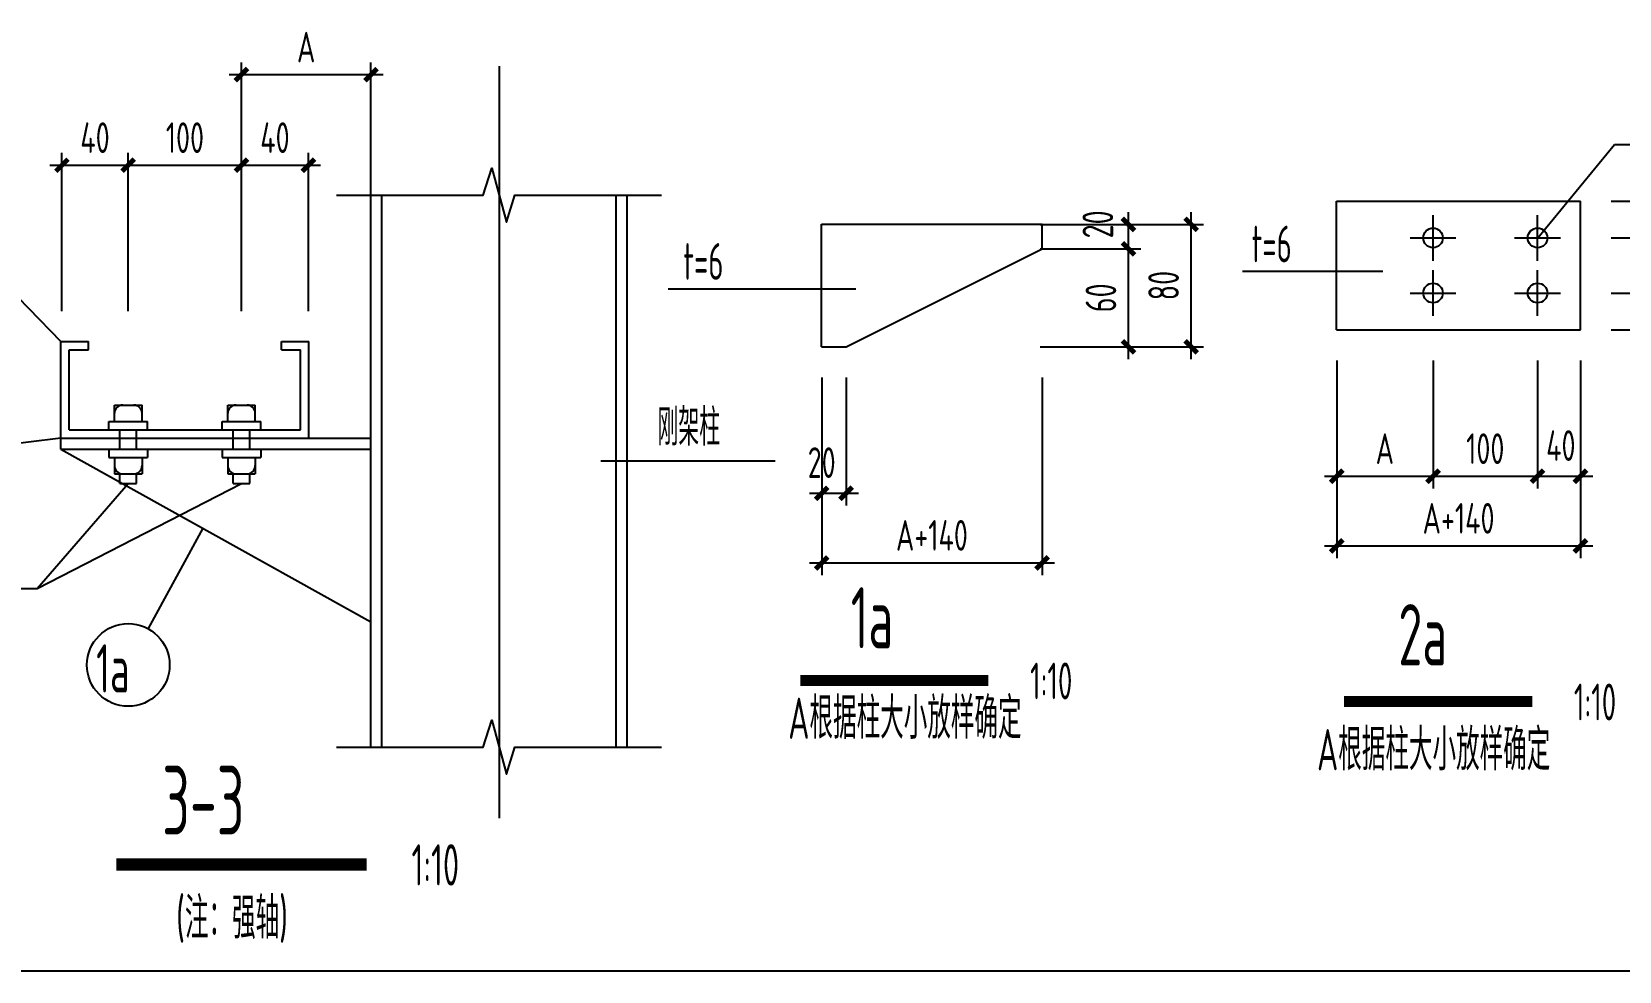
# Model space of a CAD drawing. Extents: x -138012 to 2129925, y -311560 to 0.
# Drawn here: x 1728007 to 1741846, y -181813 to -173620 of the extents above; entities that cross this region are included whole.
import ezdxf

# ---------------------------------------------------------------- set-up
doc = ezdxf.new("R2010")
doc.units = 0
doc.header["$LTSCALE"] = 1000
doc.header["$MEASUREMENT"] = 0
doc.linetypes.add('CENTER2', pattern=[28.575, 19.05, -3.175, 3.175, -3.175])
doc.layers.get('0').update_dxf_attribs({"linetype": 'CONTINUOUS'})
doc.layers.get('Defpoints').update_dxf_attribs({"linetype": 'CONTINUOUS'})
for name, color, linetype in [('AXIS', 3, 'CONTINUOUS'), ('BEAM-CON', 4, 'CONTINUOUS'), ('COLU-CON', 2, 'CONTINUOUS'), ('DIM', 3, 'CONTINUOUS'), ('INTEGRATED', 51, 'CONTINUOUS'), ('TABLE SYMBOLS', 212, 'CONTINUOUS')]:
    doc.layers.add(name, color=color, linetype=linetype)
doc.styles.add('TSSD_Dimension', font='tssdeng.shx', dxfattribs={"width": 0.7, "bigfont": 'hztxt.shx'})
doc.styles.add('TSSD_REIN', font='tssdeng.shx', dxfattribs={"width": 0.7, "bigfont": 'tssdchn.shx'})
doc.dimstyles.new('TSSD_100_100', dxfattribs={"dimtxt": 300, "dimasz": 100, "dimexe": 250, "dimexo": 250, "dimgap": 100, "dimtad": 1, "dimdec": 0, "dimzin": 0, "dimdsep": 46, "dimtxsty": 'TSSD_Dimension', "dimblk": '_TSDBK', "dimcen": 0, "dimclrt": 7, "dimadec": 0, "dimazin": 0, "dimtfac": 1, "dimtdec": 0, "dimtix": 1, "dimtmove": 2, "dimatfit": 3, "dimldrblk": '_TSDBK', "dimfxl": 0, "dimtolj": 1, "dimtzin": 0, "dimarcsym": 0})

# ---------------------------------------------------------------- blocks, each defined once
blk = doc.blocks.new('_ArchTick')
at = {"color": 0, "linetype": 'ByBlock', "const_width": 0.4}
blk.add_lwpolyline([(-0.5, -0.5), (0.5, 0.5)], dxfattribs=at)
blk = doc.blocks.new('*D245')
at = {"layer": 'Defpoints', "color": 0}
for p in [(59102, -76013), (58561, -77454), (59102, -77454)]:
    blk.add_point(p, dxfattribs=at)
at = {"layer": 'DIM', "color": 0, "lineweight": -2}
for p, q in [((58561, -77204), (58561, -75913)), ((59102, -77204), (59102, -75913)), ((58461, -76013), (59202, -76013))]:
    blk.add_line(p, q, dxfattribs=at)
at = {"layer": 'DIM', "color": 0, "lineweight": -2, "xscale": 100, "yscale": 100, "zscale": 100, "rotation": 180}
blk.add_blockref('_ArchTick', (58561, -76013), dxfattribs=at)
at = {"layer": 'DIM', "color": 0, "lineweight": -2, "xscale": 100, "yscale": 100, "zscale": 100}
blk.add_blockref('_ArchTick', (59102, -76013), dxfattribs=at)
at = {"layer": 'DIM', "color": 7, "insert": (58831, -75788), "char_height": 250, "attachment_point": 5, "style": 'TSSD_REIN'}
blk.add_mtext('\\A1;40', dxfattribs=at)
blk = doc.blocks.new('_TSDBK')
blk.add_line((-1, 0), (0, 0))
at = {"const_width": 0.5}
blk.add_lwpolyline([(-0.7, -0.7), (0.7, 0.7)], dxfattribs=at)
blk = doc.blocks.new('*D246')
at = {"layer": 'Defpoints', "color": 0}
for p in [(60027, -76013), (59102, -77454), (60027, -77454)]:
    blk.add_point(p, dxfattribs=at)
at = {"layer": 'DIM', "color": 0, "lineweight": -2}
for p, q in [((59102, -77204), (59102, -75913)), ((60027, -77204), (60027, -75913)), ((59002, -76013), (60127, -76013))]:
    blk.add_line(p, q, dxfattribs=at)
at = {"layer": 'DIM', "color": 0, "lineweight": -2, "xscale": 100, "yscale": 100, "zscale": 100, "rotation": 180}
blk.add_blockref('_ArchTick', (59102, -76013), dxfattribs=at)
at = {"layer": 'DIM', "color": 0, "lineweight": -2, "xscale": 100, "yscale": 100, "zscale": 100}
blk.add_blockref('_ArchTick', (60027, -76013), dxfattribs=at)
at = {"layer": 'DIM', "color": 7, "insert": (59565, -75788), "char_height": 250, "attachment_point": 5, "style": 'TSSD_REIN'}
blk.add_mtext('\\A1;100', dxfattribs=at)
blk = doc.blocks.new('*D247')
at = {"layer": 'Defpoints', "color": 0}
for p in [(60573, -76013), (60027, -77454), (60573, -77454)]:
    blk.add_point(p, dxfattribs=at)
at = {"layer": 'DIM', "color": 0, "lineweight": -2}
for p, q in [((60027, -77204), (60027, -75913)), ((60573, -77204), (60573, -75913)), ((59927, -76013), (60673, -76013))]:
    blk.add_line(p, q, dxfattribs=at)
at = {"layer": 'DIM', "color": 0, "lineweight": -2, "xscale": 100, "yscale": 100, "zscale": 100, "rotation": 180}
blk.add_blockref('_ArchTick', (60027, -76013), dxfattribs=at)
at = {"layer": 'DIM', "color": 0, "lineweight": -2, "xscale": 100, "yscale": 100, "zscale": 100}
blk.add_blockref('_ArchTick', (60573, -76013), dxfattribs=at)
at = {"layer": 'DIM', "color": 7, "insert": (60300, -75788), "char_height": 250, "attachment_point": 5, "style": 'TSSD_REIN'}
blk.add_mtext('\\A1;40', dxfattribs=at)
blk = doc.blocks.new('*D248')
at = {"layer": 'Defpoints', "color": 0}
for p in [(61084, -75273), (60027, -76714), (61084, -76714)]:
    blk.add_point(p, dxfattribs=at)
at = {"layer": 'DIM', "color": 0, "lineweight": -2}
for p, q in [((60027, -76464), (60027, -75173)), ((61084, -76464), (61084, -75173)), ((59927, -75273), (61184, -75273))]:
    blk.add_line(p, q, dxfattribs=at)
at = {"layer": 'DIM', "color": 0, "lineweight": -2, "xscale": 100, "yscale": 100, "zscale": 100, "rotation": 180}
blk.add_blockref('_ArchTick', (60027, -75273), dxfattribs=at)
at = {"layer": 'DIM', "color": 0, "lineweight": -2, "xscale": 100, "yscale": 100, "zscale": 100}
blk.add_blockref('_ArchTick', (61084, -75273), dxfattribs=at)
at = {"layer": 'DIM', "color": 7, "insert": (60555, -75048), "char_height": 250, "attachment_point": 5, "style": 'TSSD_REIN'}
blk.add_mtext('\\A1;A', dxfattribs=at)
blk = doc.blocks.new('*D249')
at = {"layer": 'Defpoints', "color": 0}
for p in [(66298, -76696), (67269, -76696), (66298, -77496)]:
    blk.add_point(p, dxfattribs=at)
at = {"layer": 'DIM', "color": 0, "lineweight": -2}
for p, q in [((67269, -77596), (67269, -76596)), ((66548, -76696), (67369, -76696)), ((66548, -77496), (67369, -77496))]:
    blk.add_line(p, q, dxfattribs=at)
at = {"layer": 'DIM', "color": 0, "lineweight": -2, "xscale": 100, "yscale": 100, "zscale": 100}
for p, rotation in [((67269, -76696), 90), ((67269, -77496), 270)]:
    blk.add_blockref('_ArchTick', p, dxfattribs=dict(at, rotation=rotation))
at = {"layer": 'DIM', "color": 7, "insert": (67044, -77096), "char_height": 250, "attachment_point": 5, "rotation": 90, "style": 'TSSD_REIN'}
blk.add_mtext('\\A1;60', dxfattribs=at)
blk = doc.blocks.new('*D250')
at = {"layer": 'Defpoints', "color": 0}
for p in [(66298, -76496), (67269, -76496), (66298, -76696)]:
    blk.add_point(p, dxfattribs=at)
at = {"layer": 'DIM', "color": 0, "lineweight": -2}
for p, q in [((67269, -76796), (67269, -76396)), ((66548, -76496), (67369, -76496)), ((66548, -76696), (67369, -76696))]:
    blk.add_line(p, q, dxfattribs=at)
at = {"layer": 'DIM', "color": 0, "lineweight": -2, "xscale": 100, "yscale": 100, "zscale": 100}
for p, rotation in [((67269, -76496), 90), ((67269, -76696), 270)]:
    blk.add_blockref('_ArchTick', p, dxfattribs=dict(at, rotation=rotation))
at = {"layer": 'DIM', "color": 7, "insert": (67019, -76496), "char_height": 250, "attachment_point": 5, "rotation": 90, "style": 'TSSD_REIN'}
blk.add_mtext('\\A1;20', dxfattribs=at)
blk = doc.blocks.new('*D251')
at = {"layer": 'Defpoints', "color": 0}
for p in [(66298, -76496), (67781, -76496), (66298, -77496)]:
    blk.add_point(p, dxfattribs=at)
at = {"layer": 'DIM', "color": 0, "lineweight": -2}
for p, q in [((67781, -77596), (67781, -76396)), ((66548, -76496), (67881, -76496)), ((66548, -77496), (67881, -77496))]:
    blk.add_line(p, q, dxfattribs=at)
at = {"layer": 'DIM', "color": 0, "lineweight": -2, "xscale": 100, "yscale": 100, "zscale": 100}
for p, rotation in [((67781, -76496), 90), ((67781, -77496), 270)]:
    blk.add_blockref('_ArchTick', p, dxfattribs=dict(at, rotation=rotation))
at = {"layer": 'DIM', "color": 7, "insert": (67556, -76996), "char_height": 250, "attachment_point": 5, "rotation": 90, "style": 'TSSD_REIN'}
blk.add_mtext('\\A1;80', dxfattribs=at)
blk = doc.blocks.new('*D252')
at = {"layer": 'Defpoints', "color": 0}
for p in [(64764, -77496), (64964, -77496), (64964, -78692)]:
    blk.add_point(p, dxfattribs=at)
at = {"layer": 'DIM', "color": 0, "lineweight": -2}
for p, q in [((64764, -77746), (64764, -78792)), ((64964, -77746), (64964, -78792)), ((64664, -78692), (65064, -78692))]:
    blk.add_line(p, q, dxfattribs=at)
at = {"layer": 'DIM', "color": 0, "lineweight": -2, "xscale": 100, "yscale": 100, "zscale": 100, "rotation": 180}
blk.add_blockref('_ArchTick', (64764, -78692), dxfattribs=at)
at = {"layer": 'DIM', "color": 0, "lineweight": -2, "xscale": 100, "yscale": 100, "zscale": 100}
blk.add_blockref('_ArchTick', (64964, -78692), dxfattribs=at)
at = {"layer": 'DIM', "color": 7, "insert": (64764, -78442), "char_height": 250, "attachment_point": 5, "style": 'TSSD_REIN'}
blk.add_mtext('\\A1;20', dxfattribs=at)
blk = doc.blocks.new('*D253')
at = {"layer": 'Defpoints', "color": 0}
for p in [(64764, -77496), (66564, -77496), (66564, -79261)]:
    blk.add_point(p, dxfattribs=at)
at = {"layer": 'DIM', "color": 0, "lineweight": -2}
for p, q in [((64764, -77746), (64764, -79361)), ((66564, -77746), (66564, -79361)), ((64664, -79261), (66664, -79261))]:
    blk.add_line(p, q, dxfattribs=at)
at = {"layer": 'DIM', "color": 0, "lineweight": -2, "xscale": 100, "yscale": 100, "zscale": 100, "rotation": 180}
blk.add_blockref('_ArchTick', (64764, -79261), dxfattribs=at)
at = {"layer": 'DIM', "color": 0, "lineweight": -2, "xscale": 100, "yscale": 100, "zscale": 100}
blk.add_blockref('_ArchTick', (66564, -79261), dxfattribs=at)
at = {"layer": 'DIM', "color": 7, "insert": (65664, -79036), "char_height": 250, "attachment_point": 5, "style": 'TSSD_REIN'}
blk.add_mtext('\\A1;A+140', dxfattribs=at)
blk = doc.blocks.new('*D254')
at = {"layer": 'Defpoints', "color": 0}
for p in [(68969, -77357), (69756, -77357), (69756, -78553)]:
    blk.add_point(p, dxfattribs=at)
at = {"layer": 'DIM', "color": 0, "lineweight": -2}
for p, q in [((68969, -77607), (68969, -78653)), ((69756, -77607), (69756, -78653)), ((68869, -78553), (69856, -78553))]:
    blk.add_line(p, q, dxfattribs=at)
at = {"layer": 'DIM', "color": 0, "lineweight": -2, "xscale": 100, "yscale": 100, "zscale": 100, "rotation": 180}
blk.add_blockref('_ArchTick', (68969, -78553), dxfattribs=at)
at = {"layer": 'DIM', "color": 0, "lineweight": -2, "xscale": 100, "yscale": 100, "zscale": 100}
blk.add_blockref('_ArchTick', (69756, -78553), dxfattribs=at)
at = {"layer": 'DIM', "color": 7, "insert": (69362, -78328), "char_height": 250, "attachment_point": 5, "style": 'TSSD_REIN'}
blk.add_mtext('\\A1;A', dxfattribs=at)
blk = doc.blocks.new('*D255')
at = {"layer": 'Defpoints', "color": 0}
for p in [(70609, -77357), (70959, -77357), (70959, -78553)]:
    blk.add_point(p, dxfattribs=at)
at = {"layer": 'DIM', "color": 0, "lineweight": -2}
for p, q in [((70609, -77607), (70609, -78653)), ((70959, -77607), (70959, -78653)), ((70509, -78553), (71059, -78553))]:
    blk.add_line(p, q, dxfattribs=at)
at = {"layer": 'DIM', "color": 0, "lineweight": -2, "xscale": 100, "yscale": 100, "zscale": 100, "rotation": 180}
blk.add_blockref('_ArchTick', (70609, -78553), dxfattribs=at)
at = {"layer": 'DIM', "color": 0, "lineweight": -2, "xscale": 100, "yscale": 100, "zscale": 100}
blk.add_blockref('_ArchTick', (70959, -78553), dxfattribs=at)
at = {"layer": 'DIM', "color": 7, "insert": (70799, -78303), "char_height": 250, "attachment_point": 5, "style": 'TSSD_REIN'}
blk.add_mtext('\\A1;40', dxfattribs=at)
blk = doc.blocks.new('*D256')
at = {"layer": 'Defpoints', "color": 0}
for p in [(68969, -77357), (70959, -77357), (70959, -79122)]:
    blk.add_point(p, dxfattribs=at)
at = {"layer": 'DIM', "color": 0, "lineweight": -2}
for p, q in [((68969, -77607), (68969, -79222)), ((70959, -77607), (70959, -79222)), ((68869, -79122), (71059, -79122))]:
    blk.add_line(p, q, dxfattribs=at)
at = {"layer": 'DIM', "color": 0, "lineweight": -2, "xscale": 100, "yscale": 100, "zscale": 100, "rotation": 180}
blk.add_blockref('_ArchTick', (68969, -79122), dxfattribs=at)
at = {"layer": 'DIM', "color": 0, "lineweight": -2, "xscale": 100, "yscale": 100, "zscale": 100}
blk.add_blockref('_ArchTick', (70959, -79122), dxfattribs=at)
at = {"layer": 'DIM', "color": 7, "insert": (69964, -78897), "char_height": 250, "attachment_point": 5, "style": 'TSSD_REIN'}
blk.add_mtext('\\A1;A+140', dxfattribs=at)
blk = doc.blocks.new('*D257')
at = {"layer": 'Defpoints', "color": 0}
for p in [(69756, -77357), (70609, -77357), (70609, -78553)]:
    blk.add_point(p, dxfattribs=at)
at = {"layer": 'DIM', "color": 0, "lineweight": -2}
for p, q in [((69756, -77607), (69756, -78653)), ((70609, -77607), (70609, -78653)), ((69656, -78553), (70709, -78553))]:
    blk.add_line(p, q, dxfattribs=at)
at = {"layer": 'DIM', "color": 0, "lineweight": -2, "xscale": 100, "yscale": 100, "zscale": 100, "rotation": 180}
blk.add_blockref('_ArchTick', (69756, -78553), dxfattribs=at)
at = {"layer": 'DIM', "color": 0, "lineweight": -2, "xscale": 100, "yscale": 100, "zscale": 100}
blk.add_blockref('_ArchTick', (70609, -78553), dxfattribs=at)
at = {"layer": 'DIM', "color": 7, "insert": (70182, -78328), "char_height": 250, "attachment_point": 5, "style": 'TSSD_REIN'}
blk.add_mtext('\\A1;100', dxfattribs=at)
blk = doc.blocks.new('*D258')
at = {"layer": 'Defpoints', "color": 0}
for p in [(70959, -77057), (71930, -77057), (70959, -77357)]:
    blk.add_point(p, dxfattribs=at)
at = {"layer": 'DIM', "color": 0, "lineweight": -2}
for p, q in [((71930, -77457), (71930, -76957)), ((71209, -77057), (72030, -77057)), ((71209, -77357), (72030, -77357))]:
    blk.add_line(p, q, dxfattribs=at)
at = {"layer": 'DIM', "color": 0, "lineweight": -2, "xscale": 100, "yscale": 100, "zscale": 100}
for p, rotation in [((71930, -77057), 90), ((71930, -77357), 270)]:
    blk.add_blockref('_ArchTick', p, dxfattribs=dict(at, rotation=rotation))
at = {"layer": 'DIM', "color": 7, "insert": (71680, -77357), "char_height": 250, "attachment_point": 5, "rotation": 90, "style": 'TSSD_REIN'}
blk.add_mtext('\\A1;30', dxfattribs=at)
blk = doc.blocks.new('*D259')
at = {"layer": 'Defpoints', "color": 0}
for p in [(70959, -76307), (72442, -76307), (70959, -77357)]:
    blk.add_point(p, dxfattribs=at)
at = {"layer": 'DIM', "color": 0, "lineweight": -2}
for p, q in [((72442, -77457), (72442, -76207)), ((71209, -76307), (72542, -76307)), ((71209, -77357), (72542, -77357))]:
    blk.add_line(p, q, dxfattribs=at)
at = {"layer": 'DIM', "color": 0, "lineweight": -2, "xscale": 100, "yscale": 100, "zscale": 100}
for p, rotation in [((72442, -76307), 90), ((72442, -77357), 270)]:
    blk.add_blockref('_ArchTick', p, dxfattribs=dict(at, rotation=rotation))
at = {"layer": 'DIM', "color": 7, "insert": (72217, -76832), "char_height": 250, "attachment_point": 5, "rotation": 90, "style": 'TSSD_REIN'}
blk.add_mtext('\\A1;160', dxfattribs=at)
blk = doc.blocks.new('*D260')
at = {"layer": 'Defpoints', "color": 0}
for p in [(70959, -76607), (71930, -76607), (70959, -77057)]:
    blk.add_point(p, dxfattribs=at)
at = {"layer": 'DIM', "color": 0, "lineweight": -2}
for p, q in [((71930, -76607), (71930, -76507)), ((71209, -76607), (72030, -76607)), ((71930, -77057), (71930, -76607)), ((71209, -77057), (72030, -77057)), ((71930, -77057), (71930, -77157))]:
    blk.add_line(p, q, dxfattribs=at)
at = {"layer": 'DIM', "color": 0, "lineweight": -2, "xscale": 100, "yscale": 100, "zscale": 100}
for p, rotation in [((71930, -76607), 270), ((71930, -77057), 90)]:
    blk.add_blockref('_ArchTick', p, dxfattribs=dict(at, rotation=rotation))
at = {"layer": 'DIM', "color": 7, "insert": (71705, -76832), "char_height": 250, "attachment_point": 5, "rotation": 90, "style": 'TSSD_REIN'}
blk.add_mtext('\\A1;100', dxfattribs=at)
blk = doc.blocks.new('*D261')
at = {"layer": 'Defpoints', "color": 0}
for p in [(70959, -76307), (71930, -76307), (70959, -76607)]:
    blk.add_point(p, dxfattribs=at)
at = {"layer": 'DIM', "color": 0, "lineweight": -2}
for p, q in [((71930, -76707), (71930, -76207)), ((71209, -76307), (72030, -76307)), ((71209, -76607), (72030, -76607))]:
    blk.add_line(p, q, dxfattribs=at)
at = {"layer": 'DIM', "color": 0, "lineweight": -2, "xscale": 100, "yscale": 100, "zscale": 100}
for p, rotation in [((71930, -76307), 90), ((71930, -76607), 270)]:
    blk.add_blockref('_ArchTick', p, dxfattribs=dict(at, rotation=rotation))
at = {"layer": 'DIM', "color": 7, "insert": (71680, -76307), "char_height": 250, "attachment_point": 5, "rotation": 90, "style": 'TSSD_REIN'}
blk.add_mtext('\\A1;30', dxfattribs=at)
blk = doc.blocks.new('534534543534545')
at = {"layer": 'AXIS', "color": 8, "linetype": 'CENTER2'}
blk.add_line((62130, -75204.2), (62130, -81344.8), dxfattribs=at)
at = {"layer": 'AXIS'}
for p, q in [((69755.7, -76793.6), (69755.7, -76419.5)), ((70608.9, -76793.6), (70608.9, -76419.5)), ((69568.6, -76606.6), (69942.8, -76606.6)), ((70421.8, -76606.6), (70796, -76606.6)), ((69755.7, -77243.6), (69755.7, -76869.5)), ((70608.9, -77243.6), (70608.9, -76869.5)), ((69568.6, -77056.6), (69942.8, -77056.6)), ((70421.8, -77056.6), (70796, -77056.6))]:
    blk.add_line(p, q, dxfattribs=at)
at = {"layer": 'BEAM-CON'}
for p, q in [((58552.3, -77453.9), (58777.3, -77453.9)), ((58552.3, -78331.4), (58552.3, -77453.9)), ((58777.3, -77521.4), (58777.3, -77453.9)), ((60352.3, -77453.9), (60577.3, -77453.9)), ((60352.3, -77521.4), (60352.3, -77453.9)), ((60577.3, -78241.4), (60577.3, -77453.9)), ((58619.8, -77521.4), (58777.3, -77521.4)), ((58619.8, -78173.9), (58619.8, -77521.4)), ((60352.3, -77521.4), (60509.8, -77521.4)), ((60509.8, -78173.9), (60509.8, -77521.4)), ((58619.8, -78173.9), (60509.8, -78173.9))]:
    blk.add_line(p, q, dxfattribs=at)
at = {"layer": 'COLU-CON'}
for p, q in [((61083.5, -80765.6), (61083.5, -76256.9)), ((61173.5, -80765.6), (61173.5, -76256.9)), ((63086.4, -80765.6), (63086.4, -76256.9)), ((63176.4, -80765.6), (63176.4, -76256.9))]:
    blk.add_line(p, q, dxfattribs=at)
at = {"layer": 'INTEGRATED'}
for p, q in [((68968.7, -77356.6), (68968.7, -76306.6)), ((68968.7, -76306.6), (70958.9, -76306.6)), ((70958.9, -77356.6), (70958.9, -76306.6)), ((64763.7, -77495.6), (64763.7, -76495.6)), ((64763.7, -76495.6), (66563.7, -76495.6)), ((66563.7, -76695.6), (66563.7, -76495.6)), ((64963.7, -77495.6), (66563.7, -76695.6)), ((68968.7, -77356.6), (70958.9, -77356.6)), ((64763.7, -77495.6), (64963.7, -77495.6)), ((58989.8, -78106.4), (58989.8, -77971.4)), ((58989.8, -77971.4), (59214.8, -77971.4)), ((59214.8, -78106.4), (59214.8, -77971.4)), ((59914.8, -77971.4), (60139.8, -77971.4)), ((59914.8, -78106.4), (59914.8, -77971.4)), ((60139.8, -78106.4), (60139.8, -77971.4)), ((58944.8, -78173.9), (58944.8, -78106.4)), ((58944.8, -78106.4), (59259.8, -78106.4)), ((59259.8, -78173.9), (59259.8, -78106.4)), ((59869.8, -78173.9), (59869.8, -78106.4)), ((59869.8, -78106.4), (60184.8, -78106.4)), ((60184.8, -78173.9), (60184.8, -78106.4)), ((58552.3, -78241.4), (61083.5, -78241.4)), ((59034.8, -78331.4), (59034.8, -78173.9)), ((59169.8, -78331.4), (59169.8, -78173.9)), ((59959.8, -78331.4), (59959.8, -78173.9)), ((60094.8, -78331.4), (60094.8, -78173.9)), ((58552.3, -78331.4), (61083.5, -79742.8)), ((58552.3, -78331.4), (61083.5, -78331.4)), ((58944.8, -78331.4), (58944.8, -78398.9)), ((58944.8, -78398.9), (59259.8, -78398.9)), ((58989.8, -78398.9), (58989.8, -78533.9)), ((59214.8, -78398.9), (59214.8, -78533.9)), ((59259.8, -78331.4), (59259.8, -78398.9)), ((59869.8, -78331.4), (59869.8, -78398.9)), ((59869.8, -78398.9), (60184.8, -78398.9)), ((59914.8, -78398.9), (59914.8, -78533.9)), ((60139.8, -78398.9), (60139.8, -78533.9)), ((60184.8, -78331.4), (60184.8, -78398.9)), ((58989.8, -78533.9), (59214.8, -78533.9)), ((59034.8, -78612), (59034.8, -78533.9)), ((59169.8, -78612), (59169.8, -78533.9)), ((59914.8, -78533.9), (60139.8, -78533.9)), ((59959.8, -78612), (59959.8, -78533.9)), ((60094.8, -78612), (60094.8, -78533.9)), ((59034.8, -78612), (59169.8, -78612)), ((59959.8, -78612), (60094.8, -78612))]:
    blk.add_line(p, q, dxfattribs=at)
for centre in [(69755.7, -76606.6), (70608.9, -76606.6), (69755.7, -77056.6), (70608.9, -77056.6)]:
    blk.add_circle(centre, 80, dxfattribs=at)
for centre, start, end in [((59057.3, -78038.9), 90, 180), ((59147.3, -78038.9), 0, 90), ((59982.3, -78038.9), 90, 180), ((60072.3, -78038.9), 0, 90), ((59057.3, -78466.4), 180, 270), ((59147.3, -78466.4), 270, 0), ((59982.3, -78466.4), 180, 270), ((60072.3, -78466.4), 270, 0)]:
    blk.add_arc(centre, 67.5, start, end, dxfattribs=at)
at = {"layer": 'TABLE SYMBOLS', "linetype": 'Continuous'}
for p, q in [((70610.9, -76605.3), (71237.7, -75844.9)), ((71237.7, -75844.9), (72631.4, -75844.9)), ((69345.4, -76881.8), (68201, -76881.8)), ((65044, -77025.1), (63511.2, -77025.1))]:
    blk.add_line(p, q, dxfattribs=at)
at = {"layer": 'TABLE SYMBOLS'}
for p, q in [((58020.6, -76907.4), (58552.3, -77453.9)), ((58552.3, -78241.4), (57267.2, -78401.7)), ((62961.1, -78428.3), (64385.5, -78428.3)), ((58357.5, -79468.6), (59102.3, -78612)), ((58357.5, -79468.6), (60027.3, -78612)), ((59710.6, -78977.3), (59263.7, -79797.9)), ((56739.1, -79468.6), (58357.5, -79468.6)), ((72689.8, -82595.9), (49444.6, -82595.9))]:
    blk.add_line(p, q, dxfattribs=at)
for points in [[(60803.5, -76256.9), (62000, -76256.9), (62070, -76036.9), (62190, -76476.9), (62260, -76256.9), (63456.4, -76256.9)], [(60803.5, -80765.6), (62000, -80765.6), (62070, -80545.6), (62190, -80985.6), (62260, -80765.6), (63456.4, -80765.6)]]:
    blk.add_lwpolyline(points, dxfattribs=at)
at = {"layer": 'TABLE SYMBOLS', "linetype": 'Continuous', "const_width": 90}
for points in [[(64589.1, -80221.2), (66125.6, -80221.2)], [(69029.2, -80392.9), (70565.7, -80392.9)]]:
    blk.add_lwpolyline(points, dxfattribs=at)
at = {"layer": 'TABLE SYMBOLS', "const_width": 101.3}
blk.add_lwpolyline([(61047.9, -81723.7), (59005.3, -81723.7)], dxfattribs=at)
at = {"layer": 'TABLE SYMBOLS'}
blk.add_circle((59102.5, -80094.4), 337.5, dxfattribs=at)
at = {"layer": 'TABLE SYMBOLS', "linetype": 'Continuous', "style": 'TSSD_REIN', "width": 0.6}
for s, height, p in [('t=6', 300, (68274.2, -76805.7)), ('t=6', 300, (63634.2, -76948.9)), (' 1a ', 500, (64820, -79958.5)), ('2a ', 500, (69472.9, -80097.5)), ('1:10', 300, (66465.5, -80375.2)), ('A根据柱大小放样确定', 337.5, (64490.8, -80697.9)), ('1:10', 300, (70905.6, -80547)), ('A根据柱大小放样确定', 337.5, (68808.2, -80955)), ('(注：强轴)', 337.5, (59493, -82330.1))]:
    blk.add_text(s, height=height, dxfattribs=at).set_placement(p)
at = {"layer": 'TABLE SYMBOLS', "style": 'TSSD_REIN', "width": 0.6}
for s, height, p in [('刚架柱', 300, (63422.5, -78302.7)), ('1a', 393.75, (58840.4, -80319.2)), ('3-3', 562.5, (59379.5, -81480.3)), ('1:10', 337.5, (61415.4, -81896.1))]:
    blk.add_text(s, height=height, dxfattribs=at).set_placement(p)
at = {"layer": 'DIM'}
for base, p1, p2, text, picture, middle in [((61083.5, -75273.1), (60027.3, -76713.9), (61083.5, -76714.2), 'A', '*D248', (60555.4, -75048.1)), ((59102.3, -76013), (58560.6, -77453.9), (59102.3, -77453.9), '40', '*D245', (58831.5, -75788)), ((60027.3, -76013), (59102.3, -77453.9), (60027.3, -77453.9), '100', '*D246', (59564.8, -75788)), ((60573, -76013), (60027.3, -77453.9), (60573, -77453.9), '40', '*D247', (60300.2, -75788)), ((69755.7, -78553.2), (68968.7, -77356.6), (69755.7, -77356.6), 'A', '*D254', (69362.2, -78328.2)), ((70958.9, -79121.8), (68968.7, -77356.6), (70958.9, -77356.6), 'A+140', '*D256', (69963.8, -78896.8)), ((70608.9, -78553.2), (69755.7, -77356.6), (70608.9, -77356.6), '100', '*D257', (70182.3, -78328.2)), ((66563.7, -79260.8), (64763.7, -77495.6), (66563.7, -77495.6), 'A+140', '*D253', (65663.7, -79035.8))]:
    dim = blk.add_linear_dim(base=base, p1=p1, p2=p2, text=text, dimstyle='TSSD_100_100', dxfattribs=at)
    dim.commit()
    dim.dimension.update_dxf_attribs({"geometry": picture, "text_midpoint": middle})
for base, p1, p2, text, picture, middle in [((71929.5, -76306.6), (70958.9, -76606.6), (70958.9, -76306.6), '30', '*D261', (71679.5, -76306.6)), ((67269, -76495.6), (66298.4, -76695.6), (66298.4, -76495.6), '20', '*D250', (67019, -76495.6)), ((71929.5, -77056.6), (70958.9, -77356.6), (70958.9, -77056.6), '30', '*D258', (71679.5, -77356.6))]:
    dim = blk.add_linear_dim(base=base, p1=p1, p2=p2, angle=90, text=text, dimstyle='TSSD_100_100', dxfattribs=at)
    dim.commit()
    dim.dimension.update_dxf_attribs({"geometry": picture, "text_midpoint": middle, "dimtype": 128})
for base, p1, p2, text, picture, middle in [((72441.6, -76306.6), (70958.9, -77356.6), (70958.9, -76306.6), '160', '*D259', (72216.6, -76831.6)), ((67781.1, -76495.6), (66298.4, -77495.6), (66298.4, -76495.6), '80', '*D251', (67556.1, -76995.6)), ((67269, -76695.6), (66298.4, -77495.6), (66298.4, -76695.6), '60', '*D249', (67044, -77095.6)), ((71929.5, -76606.6), (70958.9, -77056.6), (70958.9, -76606.6), '100', '*D260', (71704.5, -76831.6))]:
    dim = blk.add_linear_dim(base=base, p1=p1, p2=p2, angle=90, text=text, dimstyle='TSSD_100_100', dxfattribs=at)
    dim.commit()
    dim.dimension.update_dxf_attribs({"geometry": picture, "text_midpoint": middle})
for base, p1, p2, text, picture, middle in [((70958.9, -78553.2), (70608.9, -77356.6), (70958.9, -77356.6), '40', '*D255', (70799.4, -78303.2)), ((64963.7, -78692.3), (64763.7, -77495.6), (64963.7, -77495.6), '20', '*D252', (64763.7, -78442.3))]:
    dim = blk.add_linear_dim(base=base, p1=p1, p2=p2, text=text, dimstyle='TSSD_100_100', dxfattribs=at)
    dim.commit()
    dim.dimension.update_dxf_attribs({"geometry": picture, "text_midpoint": middle, "dimtype": 128})

msp = doc.modelspace()

# ---------------------------------------------------------------- block references
at = {"layer": 'TABLE SYMBOLS', "xscale": 1.06773360009538, "yscale": 1.06773360009538, "zscale": 1.06773360009538}
msp.add_blockref('534534543534545', (1665742.426, -93622.33), dxfattribs=at)

doc.saveas('drawing.dxf')
